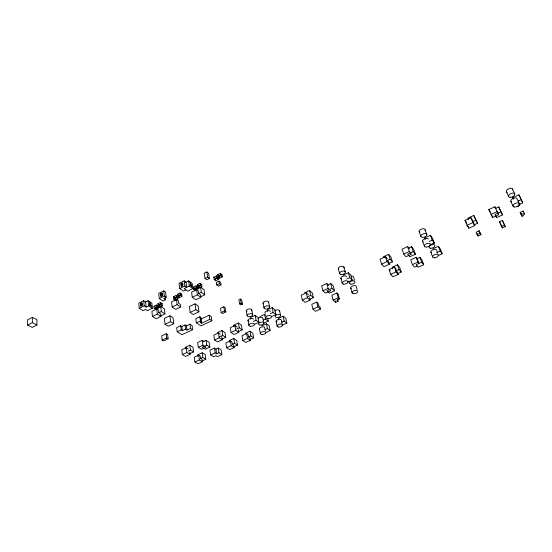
<?xml version="1.0" encoding="UTF-8"?>
<svg xmlns="http://www.w3.org/2000/svg" width="552" height="552" viewBox="0 0 552 552"><rect width="100%" height="100%" fill="white"/><g stroke="black" fill="none" stroke-linecap="round" stroke-linejoin="round"><path stroke-width="0.83" d="M36.915 325.018L36.936 319.712L32.389 317.365L27.662 319.78L27.6 325.107L32.182 327.412L36.915 325.018L32.347 322.692L27.6 325.107M32.347 322.692L32.389 317.365M143.727 300.716L138.78 303.145L139.228 308.313L143.065 310.686L145.535 309.486L147.432 310.666L152.38 308.271L151.876 303.124L148.108 300.716L145.631 301.923L143.727 300.716L144.196 305.891L146.114 307.091L148.598 305.877L152.38 308.271M165.524 299.777L163.661 298.542L166.193 297.307L165.614 292.139L163.751 290.883L158.707 293.36L159.252 298.542L163.006 300.999L165.524 299.777L165.283 297.562M184.195 280.851L184.872 286.039L186.693 287.33L186.017 282.148L184.195 280.851L179.048 283.376L179.697 288.565L183.354 291.111L185.927 289.862M185.651 282.327L188.598 280.885L192.193 283.473L192.896 288.627L187.742 291.125L184.113 288.586L189.288 286.067L192.896 288.627M206.841 271.95L204.219 273.233L204.992 278.422L206.765 279.74L209.394 278.456L208.608 273.288L206.841 271.95L207.628 277.132L209.394 278.456M139.228 308.313L144.196 305.891M159.252 298.542L164.323 296.065L166.193 297.307M179.697 288.565L184.872 286.039M204.992 278.422L207.628 277.132M156.52 305.008L156.761 307.367L158.403 308.409L157.92 303.745L160.494 302.496L162.115 303.545L162.364 305.884L159.79 307.133L156.52 305.008L153.939 306.257L154.18 308.616L155.823 309.658L156.63 309.272L155.926 308.823L160.791 306.47L164.392 308.796L164.945 313.84L160.08 316.172M177.44 294.264L180.069 292.988L181.649 294.078L181.946 296.417L179.317 297.687L176.129 295.486L173.5 296.762L173.783 299.129L175.384 300.205L178.02 298.929L177.44 294.264L179.027 295.348L179.317 297.687M198.03 289.262L197.354 284.59L200.031 283.286L201.577 284.411L201.915 286.764L199.907 287.73M217.674 274.723L220.407 273.392L221.911 274.558L222.297 276.904L219.565 278.229L216.556 275.862L213.817 277.194L214.19 279.56L215.715 280.713L218.454 279.388L217.674 274.723L219.178 275.883L219.565 278.229M193.455 287.075L195.022 288.199L195.346 290.559L193.78 289.441L193.455 287.075L196.139 285.777L199.237 288.054L198.906 285.708L197.354 284.59M157.92 303.745L159.549 304.794L162.115 303.545M179.027 295.348L181.649 294.078M198.906 285.708L201.577 284.411M219.178 275.883L221.911 274.558M153.939 306.257L155.581 307.305L160.749 304.835L162.364 305.884M173.5 296.762L175.101 297.845L180.359 295.334L181.946 296.417M195.022 288.199L200.369 285.639L201.915 286.764M213.817 277.194L215.342 278.353L220.793 275.745L222.297 276.904M154.18 308.616L156.761 307.367M173.783 299.129L176.419 297.852L178.02 298.929M193.78 289.441L196.471 288.137L197.368 288.779M214.19 279.56L216.936 278.236L218.454 279.388M195.518 289.676L200.576 287.226L204.012 289.71L204.757 294.775L200.417 296.859M156.789 309.017L151.917 311.369L152.414 316.468L156.092 318.745L160.97 316.413L160.701 313.867L158.879 312.715L158.617 310.176L156.789 309.017L157.313 314.116L160.97 316.413M176.523 299.481L171.555 301.882L172.148 306.988L175.743 309.348L180.718 306.967L180.4 304.414L178.62 303.227L178.31 300.681L176.523 299.481L177.144 304.587L180.718 306.967M196.664 289.745L191.585 292.201L192.282 297.314L195.787 299.75L200.866 297.321L200.5 294.768L198.761 293.54L198.403 290.987L196.664 289.745L197.374 294.865L200.866 297.321M218.909 281.099L216.322 282.348L216.729 284.901L218.419 286.171L221.007 284.929L220.593 282.382L218.909 281.099L219.316 283.652L221.007 284.929M158.879 312.715L161.329 311.542L164.945 313.84M198.403 293.712L201.307 292.312L204.757 294.775M216.729 284.901L219.316 283.652M152.414 316.468L157.313 314.116M172.148 306.988L177.144 304.587M192.282 297.314L197.374 294.865M169.933 315.785L164.42 318.414L165.062 324.293L168.27 326.28L173.79 323.679L173.114 317.814L169.933 315.785L170.602 321.671L173.79 323.679M195.035 303.821L189.384 306.519L190.157 312.411L193.276 314.488L198.934 311.818L198.12 305.939L195.035 303.821L195.843 309.72L198.934 311.818M165.062 324.293L170.602 321.671M190.157 312.411L195.843 309.72M180.697 325.728L176.695 327.605L177.192 331.8L181.912 334.719L192.627 329.744L192.075 325.563L189.95 324.197L186.452 325.832L185.058 324.942L181.836 326.446L180.697 325.728L181.208 329.923L182.353 330.641L185.582 329.137L186.983 330.02L190.495 328.385L192.627 329.744M211.892 320.802L209.808 319.394L201.501 323.265L200.121 322.354L201.57 321.678L200.983 317.483L199.865 316.731L195.787 318.649L196.36 322.851L200.962 325.873L211.892 320.802L211.264 316.613L209.187 315.199L200.907 319.07M166.214 333.767L161.674 335.892L162.109 340.08L163.544 340.929L168.098 338.804L167.642 334.629L166.214 333.767L166.669 337.948L168.098 338.804M223.836 306.774L220.496 308.34L221.166 312.542L222.497 313.488L225.851 311.928L225.168 307.726L223.836 306.774L224.519 310.983L225.851 311.928M240.396 299.018L238.892 299.722L239.637 303.931L240.941 304.904L242.445 304.207L241.693 299.998L240.396 299.018L241.141 303.234L242.445 304.207M177.192 331.8L181.208 329.923M196.36 322.851L200.452 320.94L201.57 321.678M162.109 340.08L166.669 337.948M221.166 312.542L224.519 310.983M239.637 303.931L241.141 303.234M189.812 353.625L193.573 351.921L192.952 347.153L189.812 345.241L185.306 347.305L185.506 348.898M217.302 332.677L221.959 330.544L224.968 332.573L225.733 337.355L221.849 339.114M238.147 331.731L242.204 329.896L241.369 325.1L238.423 323.023L233.696 325.183L233.965 326.791M254.134 324.493L258.943 322.313L258.032 317.51L255.162 315.371L250.353 317.572L250.642 319.173M271.073 316.82L275.965 314.605L274.972 309.796L272.17 307.595L267.278 309.831L267.603 311.438M304.518 292.808L309.589 290.49L312.218 292.829L313.391 297.652L309.051 299.619M343.123 275.158L348.374 272.757L350.83 275.248L352.197 280.078L347.691 282.12M388.553 263.614L392.444 261.848L390.878 257.004L388.615 254.362L383.164 256.859L384.082 257.908M429.987 244.846L434.231 242.921L432.444 238.078L430.394 235.269L424.729 237.857L425.323 239.478M473.961 224.933L477.639 223.263L473.795 215.425L467.91 218.116L468.482 219.51M513.436 198.989L512.794 197.602L518.914 194.801L520.481 197.982M188.17 348.85L186.272 347.705L181.753 349.768L182.332 354.584L185.527 356.454L190.047 354.412L189.743 352.01M202.246 340.411L197.65 342.509L198.306 347.332L201.439 349.257L206.027 347.18L202.915 345.235L202.246 340.411L204.109 341.591M220.303 334.208L218.475 333.001L213.81 335.133L214.535 339.963L217.598 341.943L222.27 339.832L221.766 336.623M237.353 327.122L234.973 325.466L230.232 327.633L231.033 332.47L234.027 334.505L238.774 332.359L238.36 329.951M308.423 294.761L306.291 292.891L301.213 295.216L302.344 300.081L305.035 302.379L310.12 300.081L309.534 297.652M326.853 283.507L321.671 285.867L322.913 290.745L325.507 293.119L330.682 290.773L328.116 288.379L326.853 283.507L328.909 285.432M387.345 258.826L385.517 256.708L380.052 259.205L381.584 264.097L383.902 266.699L389.367 264.222L388.325 260.972M407.659 246.599L402.084 249.145L403.733 254.037L405.934 256.728L411.516 254.203L409.342 251.491L407.659 246.599L409.398 248.779M473.057 221.387L474.796 225.568L468.889 228.238L467.02 225.292L465.026 220.4L470.932 217.702L472.774 220.69M494.847 206.779L498.711 214.749L492.681 217.474L488.817 209.532L494.847 206.779L495.868 208.635M203.039 341.743L206.096 340.349L209.18 342.302L209.87 347.104L205.275 349.174L202.17 347.256L206.786 345.166L209.87 347.104M327.771 284.88L330.731 283.535L333.27 285.943L334.553 290.787L329.371 293.133L326.805 290.759L332.007 288.399L334.553 290.787M408.059 248.283L411.544 246.696L413.689 249.414L415.387 254.286L409.805 256.804L407.631 254.12L413.241 251.574L415.387 254.286M495.703 208.325L498.718 206.952L502.568 214.907L496.545 217.626L494.833 214.59L500.892 211.844L502.568 214.907M259.923 316.551L264.608 314.412L265.974 315.454M188.163 351.058L190.426 350.03L193.573 351.921M219.599 336.768L222.718 335.354L225.733 337.355M236.539 329.068L239.257 327.833L242.204 329.896M253.306 321.443L256.066 320.195L258.943 322.313M270.349 313.702L273.157 312.425L275.965 314.605M307.843 296.652L310.755 295.334L313.391 297.652M346.718 278.981L349.74 277.608L352.197 280.078M387.055 260.647L390.188 259.219L392.444 261.848M429.339 241.424L432.188 240.127L434.231 242.921M472.864 221.635L475.824 220.289L477.639 223.263M518.128 201.066L521.205 199.665L522.758 202.825L518.935 204.557M182.332 354.584L186.866 352.528L190.047 354.412M198.306 347.332L202.915 345.235M214.535 339.963L219.22 337.831L222.27 339.832M231.033 332.47L235.794 330.303L238.774 332.359M302.344 300.081L307.45 297.763L310.12 300.081M322.913 290.745L328.116 288.379M381.584 264.097L387.083 261.6L389.367 264.222M403.733 254.037L409.342 251.491M467.02 225.292L472.954 222.601L474.796 225.568M490.949 214.431L497.007 211.678M263.194 321.575A2.767 1.408 -11.1 0 0 263.173 320.153L265.526 319.084L268.272 321.147L263.58 323.265M202.122 360.939L205.82 359.29L205.165 354.591L202.163 352.762L197.719 354.763L197.933 356.33M233.655 346.863L237.477 345.152L236.684 340.439L233.8 338.507L229.218 340.57L229.473 342.143M245.343 333.304L250.001 331.207L252.816 333.201L253.678 337.921L249.801 339.652M261.731 325.921L266.457 323.789L269.203 325.839L270.142 330.572L265.415 332.683M282.065 325.245L286.874 323.099L285.853 318.366L283.176 316.255L278.374 318.421L278.705 320.001M397.399 273.751L401.221 272.046L399.648 267.272L397.495 264.753L392.148 267.161L392.658 268.755M432.885 248.807L438.433 246.309L440.379 248.987L442.166 253.761L438.005 255.617M198.741 355.198L194.29 357.206L194.904 361.939L197.968 363.733L202.418 361.746L202.094 359.38L200.576 358.476L200.259 356.116L198.741 355.198L199.375 359.945L202.418 361.746M214.466 348.119L209.946 350.154L210.629 354.901L213.631 356.744L215.887 355.743L217.371 356.654L221.89 354.646L221.166 349.92L218.212 348.043L215.956 349.064L214.466 348.119L215.17 352.873L216.66 353.804L218.937 352.79L221.89 354.646M230.439 340.929L225.851 342.999L226.603 347.753L229.535 349.651L234.131 347.601L233.737 345.228L232.288 344.269L231.895 341.902L230.439 340.929L231.212 345.69L234.131 347.601M246.668 333.629L242.004 335.726L242.832 340.494L245.702 342.44L250.367 340.363L249.939 337.983L248.517 336.996L248.096 334.622L246.668 333.629L247.517 338.397L250.367 340.363M316.758 302.075L311.77 304.325L312.929 309.12L315.496 311.314L320.484 309.085L319.891 306.691L318.621 305.587L318.035 303.193L316.758 302.075L317.938 306.871L320.484 309.085M338.135 301.213L336.906 300.081L339.452 298.942L338.176 294.147L336.948 292.988L331.862 295.279L333.118 300.081L335.595 302.344L338.135 301.213L337.714 299.619M389.139 269.5L394.501 267.085L395.591 268.348L398.247 274.406L392.886 276.793L390.678 274.316L389.139 269.5L390.243 270.749M416.201 257.315L417.878 262.138L418.92 263.435L417.243 258.619L416.201 257.315L410.736 259.778L412.385 264.601L414.483 267.161L417.215 265.94M416.857 258.791L419.982 257.391L422.025 259.985L423.715 264.781L418.25 267.216L416.173 264.663L421.673 262.207L423.715 264.781M479.039 230.853L476.155 232.15L477.149 234.552L478.032 235.959L480.916 234.669L479.039 230.853L480.916 234.669M499.429 221.69L502.375 220.372L505.315 226.644L502.368 227.962L499.429 221.69L500.25 223.153M520.191 212.368L523.186 211.016L524.31 213.424A3.291 1.677 -23.1 0 1 522.061 216.267L520.191 212.368L522.061 216.267M200.576 358.476L202.812 357.475L205.82 359.29M232.288 344.269L234.586 343.24L237.477 345.152M248.517 336.996L250.856 335.947L253.678 337.921M265.298 330.634A2.788 1.394 -11.1 0 0 265.015 329.606L267.389 328.537L270.142 330.572M281.741 323.534A2.808 1.414 -11.8 0 0 281.775 322.092L284.19 321.016L286.874 323.099M395.991 270.915L399.061 269.542L401.221 272.046M436.736 252.664L440.22 251.105L442.166 253.761M477.149 234.552L480.04 233.261M521.302 214.769L524.31 213.424M194.904 361.939L199.375 359.945M210.629 354.901L215.17 352.873M226.603 347.753L231.212 345.69M242.832 340.494L247.517 338.397M312.929 309.12L317.938 306.871M333.118 300.081L338.224 297.79L339.452 298.942M390.678 274.316L396.067 271.901L398.247 274.406M412.385 264.601L417.878 262.138M501.547 226.513L504.507 225.195L505.315 226.644M149.295 301.861L150.158 302.185M189.702 282.113L190.895 282.838M150.385 302.358L150.62 302.717M465.026 220.4L466.902 223.36M488.817 209.532L490.562 212.596M512.794 197.602L513.436 198.858M518.914 194.801L522.758 202.825M512.484 188.991L514.726 193.786M519.266 203.515L516.982 198.63A3.367 1.773 -23.6 0 0 512.353 198.851A3.367 1.773 -23.6 0 0 511.676 202.018M506.432 191.779L508.64 196.574M510.862 201.418L513.112 206.303M498.718 206.952L500.892 211.844M502.375 220.372L504.507 225.195M497.173 211.264L498.097 213.355M500.554 223.836L502.368 227.962M495.937 216.232L496.545 217.626M491.473 214.687L492.681 217.474M473.795 215.425L475.824 220.289M470.932 217.702L472.954 222.601M477.038 233.558L478.032 235.959M468.041 226.147L468.889 228.238M438.433 246.309L440.22 251.105M433.03 240.444L433.9 242.804A3.05 1.621 -19.4 0 1 434.024 243.646M430.394 235.269L432.188 240.127M425.095 229.763L426.848 234.559A3.126 1.697 -19.4 0 1 422.597 237.339A3.126 1.697 -19.4 0 1 422.128 234.407A3.126 1.697 -19.4 0 1 426.848 234.559M430.829 252.057L432.575 256.873M419.147 231.523L420.865 236.325M422.604 241.169L424.364 246.054M419.982 257.391L421.673 262.207M411.544 246.696L413.241 251.574M397.495 264.753L399.061 269.542M394.501 267.085L396.067 271.901M388.615 254.362L390.188 259.219M385.517 256.708L387.083 261.6M348.374 272.757L349.74 277.608M350.741 288.054L352.079 292.857M343.979 267.133L345.31 271.915M338.307 268.803L339.611 273.585M340.929 278.415L342.261 283.286M336.948 292.988L338.224 297.79M330.731 283.535L332.007 288.399M335.174 300.75L335.595 302.344M309.589 290.49L310.755 295.334M306.291 292.891L307.45 297.763M283.176 316.255L284.19 321.016M279.643 310.962L280.63 315.654A2.794 1.428 -11.8 0 1 276.483 317.517A2.794 1.428 -11.8 0 1 276.531 314.999A2.794 1.428 -11.8 0 1 280.63 315.654M281.775 322.092L281.272 319.712A2.801 1.421 -11.8 0 0 277.207 319.891A2.801 1.421 -11.8 0 0 276.904 322.106M276.11 321.209L277.09 325.984M272.17 307.595L273.157 312.425M268.651 302.261L269.618 307.022A2.857 1.49 -11.4 0 1 265.395 308.947A2.857 1.49 -11.4 0 1 265.388 306.325A2.857 1.49 -11.4 0 1 269.618 307.022M267.651 318.049L268.272 321.147M263.042 303.082L263.987 307.85M264.608 314.412L265.526 319.084M266.457 323.789L267.389 328.537M263.173 320.153L262.717 317.814A2.76 1.414 -11.1 0 0 260.344 317.448A2.76 1.414 -11.1 0 0 257.998 318.511M265.015 329.606L264.553 327.226A2.781 1.394 -11.1 0 0 260.792 327.267A2.781 1.394 -11.1 0 0 259.82 329.351M259.44 328.702L260.344 333.47M255.162 315.371L256.066 320.195M251.822 310.01L252.706 314.764A2.836 1.47 -10.6 0 1 248.552 316.655A2.836 1.47 -10.6 0 1 248.462 314.095A2.836 1.47 -10.6 0 1 252.706 314.764M250.001 331.207L250.856 335.947M246.247 310.831L247.11 315.592M247.979 320.395L248.855 325.231M238.423 323.023L239.257 327.833M234.973 325.466L235.794 330.303M233.8 338.507L234.586 343.24M220.407 273.392L220.793 275.745M216.556 275.862L216.936 278.236M215.342 278.353L215.715 280.713M221.959 330.544L222.718 335.354M218.475 333.001L219.22 337.831M218.212 348.043L218.937 352.79M215.956 349.064L216.66 353.804M209.187 315.199L209.808 319.394M200.031 283.286L200.369 285.639M200.576 287.226L201.307 292.312M206.096 340.349L206.786 345.166M201.259 321.588L201.501 323.265M196.139 285.777L196.471 288.137M199.865 316.731L200.452 320.94M202.163 352.762L202.812 357.475M188.598 280.885L189.288 286.067M189.95 324.197L190.495 328.385M189.812 345.241L190.426 350.03M186.452 325.832L186.983 330.02M185.058 324.942L185.582 329.137M180.069 292.988L180.359 295.334M186.272 347.705L186.866 352.528M181.836 326.446L182.353 330.641M176.129 295.486L176.419 297.852M175.101 297.845L175.384 300.205M163.751 290.883L164.323 296.065M160.494 302.496L160.749 304.835M160.791 306.47L161.329 311.542M159.549 304.794L159.79 307.133M155.581 307.305L155.823 309.658M148.108 300.716L148.598 305.877M145.631 301.923L146.114 307.091M523.186 211.016A3.284 1.684 -23.2 0 1 523.158 211.954M521.695 213.465A3.284 1.684 -23.2 0 1 520.95 213.865M519.846 203.867A3.257 1.697 -23.4 0 1 517.638 206.724M507.247 192.393A3.333 1.787 -23.9 0 1 506.895 190.054A3.333 1.787 -23.9 0 1 510.786 188.26A3.333 1.787 -23.9 0 1 512.484 189.978M431.347 252.74A3.071 1.608 -19.3 0 1 432.416 250.035A3.071 1.608 -19.3 0 1 436.542 249.952L437.425 252.354A3.077 1.601 -19.2 0 1 437.543 253.189M423.149 241.886A3.139 1.69 -19.3 0 1 424.205 239.057A3.139 1.69 -19.3 0 1 428.449 238.988M419.692 232.254A3.112 1.704 -19.5 0 1 421.452 229.066A3.112 1.704 -19.5 0 1 425.068 230.232M274.537 310.99A2.781 1.435 -11.8 0 1 277.966 309.858A2.781 1.435 -11.8 0 1 279.54 311.356M263.428 303.786A2.843 1.504 -11.4 0 1 265.471 301.213A2.843 1.504 -11.4 0 1 268.555 302.668M265.319 313.35A2.87 1.483 -11.4 0 1 266.671 311.004A2.87 1.483 -11.4 0 1 270.494 311.445M351.362 288.668A2.912 1.518 -15.3 0 1 352.017 286.219A2.912 1.518 -15.3 0 1 356.116 286.081L356.799 288.482A2.919 1.511 -15.3 0 1 356.875 289.648M351.113 276.145A2.891 1.532 -15.4 0 1 353.418 276.607L354.094 278.96A2.898 1.532 -15.4 0 1 354.177 280.147M338.542 269.162A2.953 1.608 -15.2 0 1 340.984 266.347A2.953 1.608 -15.2 0 1 343.855 268.01M341.578 279.057A2.981 1.587 -15.1 0 1 342.544 276.338A2.981 1.587 -15.1 0 1 346.649 276.745M248.848 321.305A2.85 1.456 -10.7 0 1 248.386 321.071M248.089 320.76A2.85 1.456 -10.7 0 1 250.008 318.663A2.85 1.456 -10.7 0 1 253.492 319.187M246.358 311.197A2.822 1.477 -10.6 0 1 249.332 308.892A2.822 1.477 -10.6 0 1 251.477 310.804M247.11 311.756A2.822 1.477 -10.6 0 1 246.654 311.514M142.554 304.469L142.161 305.47L140.719 306.312L140.456 303.365C142.72 301.689 141.76 303.814 142.554 304.469M182.767 283.328C182.574 284.418 183.699 286.019 181.201 286.529L180.821 283.569L182.236 282.935L182.767 283.328M162.322 293.34C162.115 294.423 163.199 296.024 160.749 296.521L160.432 293.567L161.812 292.946L162.322 293.34M182.367 283.583L181.367 284.577L181.256 283.714L182.367 283.583M161.929 293.595L160.942 294.582L160.853 293.712L161.929 293.595M141.912 303.4L140.939 304.373L140.857 303.51L141.912 303.4M190.426 285.025L190.35 285.715L190.371 283.066L191.799 286.743L190.426 285.025M190.585 283.576L190.461 284.742L191.089 285.191L190.585 283.576M149.889 304.773L149.771 305.47L149.923 302.813L151.289 306.436L149.889 304.773M150.13 303.317L149.937 304.49L150.599 304.911L150.13 303.317M182.684 285.005L181.546 285.998L181.408 284.908L182.381 284.515L182.684 285.005M162.212 295.016L161.094 295.996L160.977 294.906L161.929 294.526L162.212 295.016M142.161 304.821L141.064 305.794L140.967 304.704L141.892 304.331L142.161 304.821M514.561 207.007A3.381 1.766 -23.4 0 0 519.363 203.971A3.381 1.766 -23.4 0 0 514.623 203.743A3.381 1.766 -23.4 0 0 514.561 207.007M510.089 197.285A3.346 1.78 -23.7 0 0 514.83 194.249A3.346 1.78 -23.7 0 0 510.124 194A3.346 1.78 -23.7 0 0 510.089 197.285M434.251 257.825A3.084 1.601 -19.2 0 0 438.474 255.155A3.084 1.601 -19.2 0 0 433.851 255.045A3.084 1.601 -19.2 0 0 434.251 257.825M430.76 248.248A3.057 1.615 -19.4 0 0 434.935 245.564A3.057 1.615 -19.4 0 0 430.346 245.44A3.057 1.615 -19.4 0 0 430.76 248.248M426.096 247.054A3.16 1.677 -19.2 0 0 430.401 244.281A3.16 1.677 -19.2 0 0 425.647 244.15A3.16 1.677 -19.2 0 0 426.096 247.054M278.443 327.012A2.815 1.408 -11.8 0 0 282.631 325.149A2.815 1.408 -11.8 0 0 278.505 324.521A2.815 1.408 -11.8 0 0 278.443 327.012M267.306 318.587A2.877 1.477 -11.4 0 0 271.57 316.662A2.877 1.477 -11.4 0 0 267.313 315.992A2.877 1.477 -11.4 0 0 267.306 318.587M353.232 293.623A2.926 1.511 -15.3 0 0 357.731 291.628A2.926 1.511 -15.3 0 0 353.708 290.863A2.926 1.511 -15.3 0 0 353.232 293.623M350.561 284.08A2.905 1.525 -15.4 0 0 355.012 282.079A2.905 1.525 -15.4 0 0 351.017 281.292A2.905 1.525 -15.4 0 0 350.561 284.08M340.812 274.406A2.967 1.601 -15.2 0 0 345.345 272.336A2.967 1.601 -15.2 0 0 341.219 271.501A2.967 1.601 -15.2 0 0 340.812 274.406M343.461 284.094A2.995 1.58 -15.1 0 0 348.043 282.031A2.995 1.58 -15.1 0 0 343.889 281.216A2.995 1.58 -15.1 0 0 343.461 284.094M259.923 324.99A2.774 1.401 -11.1 0 0 264.008 323.155A2.774 1.401 -11.1 0 0 259.888 322.534A2.774 1.401 -11.1 0 0 259.923 324.99M261.731 334.471A2.794 1.387 -11.1 0 0 265.85 332.642A2.794 1.387 -11.1 0 0 261.71 332.042A2.794 1.387 -11.1 0 0 261.731 334.471M250.311 326.28A2.857 1.449 -10.7 0 0 254.5 324.39A2.857 1.449 -10.7 0 0 250.228 323.748A2.857 1.449 -10.7 0 0 250.311 326.28"/></g></svg>
